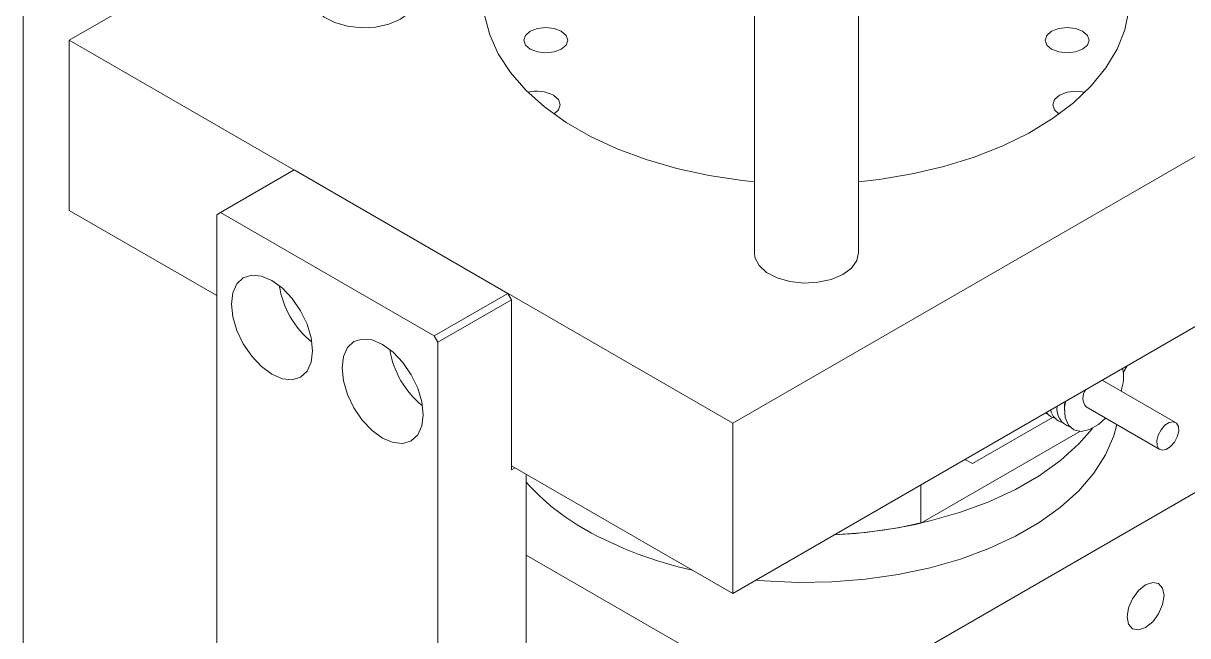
# Model space of a CAD drawing. Header units: millimetres. Extents: x 169 to 14583, y -399 to 10804.
# Drawn here: x 4283.4 to 4395.1, y 8649.9 to 8708.7 of the extents above; entities that cross this region are included whole.
import ezdxf

# ---------------------------------------------------------------- set-up
doc = ezdxf.new("R2010")
doc.units = ezdxf.units.MM
doc.header["$LTSCALE"] = 35

msp = doc.modelspace()

# ---------------------------------------------------------------- linework, layer by layer
at = {"color": 7, "linetype": 'Continuous', "lineweight": 18}
for p, q in [((4283.406, 8830.018), (4283.406, 8337.08)), ((4351.45, 8670.304), (4511.256, 8762.559)), ((4351.45, 8653.974), (4511.256, 8746.228)), ((4311.095, 8720.484), (4287.811, 8707.043)), ((4353.521, 8714.017), (4353.521, 8686.633)), ((4363.521, 8686.633), (4363.521, 8714.017)), ((4287.811, 8707.043), (4287.811, 8690.712)), ((4287.811, 8707.043), (4351.45, 8670.304)), ((4309.377, 8694.593), (4302.306, 8690.51)), ((4329.884, 8682.755), (4309.377, 8694.593)), ((4287.811, 8690.712), (4301.953, 8682.548)), ((4302.306, 8690.51), (4301.953, 8690.306)), ((4301.953, 8690.306), (4301.953, 8595.861)), ((4322.813, 8678.673), (4302.306, 8690.51)), ((4322.813, 8678.673), (4329.884, 8682.755)), ((4330.237, 8682.142), (4323.166, 8678.06)), ((4329.884, 8682.755), (4330.237, 8682.142)), ((4330.237, 8682.142), (4330.237, 8665.811)), ((4323.166, 8678.06), (4322.813, 8678.673)), ((4323.166, 8573.025), (4323.166, 8678.06)), ((4389.281, 8675.811), (4388.907, 8675.164)), ((4389.281, 8675.812), (4389.281, 8675.811)), ((4393.92, 8670.375), (4386.891, 8674.433)), ((4382.563, 8671.935), (4382.563, 8671.934)), ((4383.27, 8671.934), (4383.27, 8671.525)), ((4385.349, 8671.859), (4392.42, 8667.777)), ((4382.107, 8670.853), (4374.431, 8666.422)), ((4381.655, 8671.177), (4381.398, 8671.262)), ((4351.45, 8670.304), (4351.45, 8653.974)), ((4384.732, 8669.51), (4369.489, 8660.71)), ((4373.724, 8666.83), (4373.723, 8666.831)), ((4373.723, 8666.831), (4374.431, 8666.422)), ((4373.724, 8666.83), (4373.724, 8666.832)), ((4374.431, 8666.422), (4373.724, 8666.83)), ((4330.237, 8666.22), (4351.45, 8653.974)), ((4330.591, 8666.016), (4330.237, 8665.811)), ((4331.651, 8575.584), (4331.651, 8665.403)), ((4362.057, 8644.173), (4399.483, 8665.779)), ((4369.489, 8660.71), (4369.489, 8664.387)), ((4331.651, 8657.644), (4354.986, 8644.173))]:
    msp.add_line(p, q, dxfattribs=at)
at = {"color": 7, "linetype": 'Continuous', "lineweight": 18, "flags": 128}
for points in [[(4333.157, 8721.414), (4332.025, 8720.414), (4330.465, 8718.736), (4329.222, 8716.971), (4328.312, 8715.14), (4327.744, 8713.264), (4327.524, 8711.363), (4327.656, 8709.46), (4328.137, 8707.575), (4328.963, 8705.731), (4330.124, 8703.948), (4331.606, 8702.246), (4333.393, 8700.644), (4335.466, 8699.162), (4337.799, 8697.815), (4340.367, 8696.619), (4343.141, 8695.587), (4346.089, 8694.731), (4349.178, 8694.061), (4352.372, 8693.584), (4353.521, 8693.463)], [(4363.521, 8693.463), (4365.477, 8693.685), (4368.649, 8694.211), (4371.706, 8694.928), (4374.613, 8695.829), (4377.338, 8696.903), (4379.85, 8698.138), (4382.121, 8699.52), (4384.124, 8701.034), (4385.837, 8702.662), (4387.24, 8704.387), (4388.318, 8706.187), (4389.058, 8708.043), (4389.453, 8709.935), (4389.497, 8711.839), (4389.19, 8713.736), (4388.535, 8715.603), (4387.541, 8717.419), (4386.217, 8719.164), (4384.58, 8720.818), (4383.849, 8721.444)], [(4311.095, 8711.125), (4311.154, 8710.682), (4311.544, 8709.929), (4312.272, 8709.264), (4313.283, 8708.738), (4314.503, 8708.389), (4315.841, 8708.242), (4317.198, 8708.309), (4318.473, 8708.586), (4319.571, 8709.05), (4320.412, 8709.668), (4320.932, 8710.395), (4321.095, 8711.125)], [(4335.006, 8707.899), (4334.325, 8708.162), (4333.521, 8708.254), (4332.718, 8708.162), (4332.036, 8707.899), (4331.581, 8707.506), (4331.421, 8707.042), (4331.581, 8706.578), (4332.036, 8706.185), (4332.718, 8705.922), (4333.521, 8705.83), (4334.325, 8705.922), (4335.006, 8706.185), (4335.462, 8706.578), (4335.621, 8707.042), (4335.462, 8707.506), (4335.006, 8707.899)], [(4385.006, 8707.899), (4384.325, 8708.162), (4383.521, 8708.254), (4382.718, 8708.162), (4382.036, 8707.899), (4381.581, 8707.506), (4381.421, 8707.042), (4381.581, 8706.578), (4382.036, 8706.185), (4382.718, 8705.922), (4383.521, 8705.83), (4384.325, 8705.922), (4385.006, 8706.185), (4385.462, 8706.578), (4385.621, 8707.042), (4385.462, 8707.506), (4385.006, 8707.899)], [(4385.248, 8702.057), (4384.39, 8702.155), (4383.529, 8702.056), (4382.799, 8701.775), (4382.311, 8701.353), (4382.14, 8700.856), (4382.311, 8700.359), (4382.755, 8699.964)], [(4334.288, 8699.964), (4334.732, 8700.359), (4334.903, 8700.856), (4334.732, 8701.353), (4334.244, 8701.775)], [(4353.521, 8686.633), (4353.581, 8686.19), (4353.971, 8685.437), (4354.699, 8684.772), (4355.71, 8684.246), (4356.93, 8683.896), (4358.267, 8683.75), (4359.624, 8683.817), (4360.899, 8684.093), (4361.998, 8684.558), (4362.838, 8685.176), (4363.359, 8685.902), (4363.521, 8686.633)], [(4307.256, 8674.997), (4308.263, 8674.569), (4309.201, 8674.476), (4310.006, 8674.725), (4310.624, 8675.298), (4311.013, 8676.157), (4311.145, 8677.243), (4311.013, 8678.481), (4310.624, 8679.789), (4310.006, 8681.076), (4309.201, 8682.254), (4308.263, 8683.245), (4307.256, 8683.979), (4306.25, 8684.407), (4305.312, 8684.5), (4304.506, 8684.251), (4303.888, 8683.677), (4303.5, 8682.819), (4303.367, 8681.733), (4303.5, 8680.494), (4303.888, 8679.187), (4304.506, 8677.9), (4305.312, 8676.721), (4306.25, 8675.731), (4307.256, 8674.997)], [(4317.863, 8668.874), (4318.869, 8668.446), (4319.807, 8668.353), (4320.613, 8668.601), (4321.231, 8669.175), (4321.619, 8670.034), (4321.752, 8671.119), (4321.619, 8672.358), (4321.231, 8673.666), (4320.613, 8674.953), (4319.807, 8676.131), (4318.869, 8677.121), (4317.863, 8677.856), (4316.856, 8678.284), (4315.918, 8678.376), (4315.113, 8678.128), (4314.495, 8677.554), (4314.106, 8676.696), (4313.974, 8675.61), (4314.106, 8674.371), (4314.495, 8673.063), (4315.113, 8671.777), (4315.918, 8670.598), (4316.856, 8669.608), (4317.863, 8668.874)], [(4383.27, 8671.934), (4383.271, 8672.013), (4383.296, 8672.357)], [(4387.203, 8670.789), (4386.52, 8670.172), (4385.677, 8669.685), (4384.871, 8669.507), (4384.175, 8669.653), (4383.649, 8670.111), (4383.341, 8670.84), (4383.278, 8671.774), (4383.36, 8672.395)], [(4353.66, 8655.249), (4354.471, 8655.179), (4357.709, 8655.027), (4360.956, 8655.078), (4364.175, 8655.331), (4367.327, 8655.783), (4370.376, 8656.43), (4373.286, 8657.263), (4376.023, 8658.273), (4378.555, 8659.448), (4380.852, 8660.774), (4382.887, 8662.236), (4384.637, 8663.816), (4386.08, 8665.496), (4387.2, 8667.256), (4387.984, 8669.075), (4388.284, 8670.165)], [(4361.159, 8659.579), (4364.175, 8659.822), (4367.327, 8660.274), (4370.376, 8660.921), (4373.286, 8661.754), (4376.023, 8662.764), (4378.555, 8663.939), (4380.852, 8665.265), (4382.887, 8666.726), (4384.637, 8668.307), (4385.945, 8669.808)], [(4394.088, 8668.994), (4393.815, 8668.477), (4393.444, 8668.052), (4393.031, 8667.782), (4392.639, 8667.709), (4392.328, 8667.845), (4392.145, 8668.168), (4392.118, 8668.629), (4392.251, 8669.158), (4392.524, 8669.675), (4392.895, 8670.101), (4393.308, 8670.37), (4393.7, 8670.443), (4394.011, 8670.308), (4394.194, 8669.985), (4394.221, 8669.523), (4394.088, 8668.994)], [(4389.281, 8651.723), (4389.415, 8651.02), (4389.798, 8650.579), (4390.372, 8650.467), (4391.048, 8650.703), (4391.725, 8651.249), (4392.298, 8652.022), (4392.682, 8652.906), (4392.816, 8653.765), (4392.682, 8654.468), (4392.298, 8654.909), (4391.725, 8655.02), (4391.048, 8654.785), (4390.372, 8654.239), (4389.798, 8653.466), (4389.415, 8652.582), (4389.281, 8651.723)]]:
    msp.add_lwpolyline(points, dxfattribs=at)
at = {"color": 7, "linetype": 'Continuous', "lineweight": 18}
for centre, radius, start, end in [((4332.642, 8698.642), 3.518, 62.91714, 103.92379), ((4316.548, 8684.852), 8.698, 188.93214, 231.06248), ((4327.155, 8678.729), 8.698, 188.93214, 231.06248), ((4384.787, 8674.718), 4.136, 341.14418, 11.69942), ((4386.329, 8672.713), 1.301, 141.70364, 221.05734), ((4384.347, 8671.664), 1.804, 171.41393, 251.57414), ((4382.677, 8672.13), 1.397, 214.61586, 257.00365), ((4383.444, 8671.834), 1.52, 189.70592, 255.73925), ((4347.919, 8679.095), 21.764, 221.62932, 240.82095), ((4358.719, 8708.757), 49.239, 272.84081, 282.63416), ((4355.396, 8692.447), 37.067, 240.79208, 257.80215)]:
    msp.add_arc(centre, radius, start, end, dxfattribs=at)

doc.saveas('drawing.dxf')
